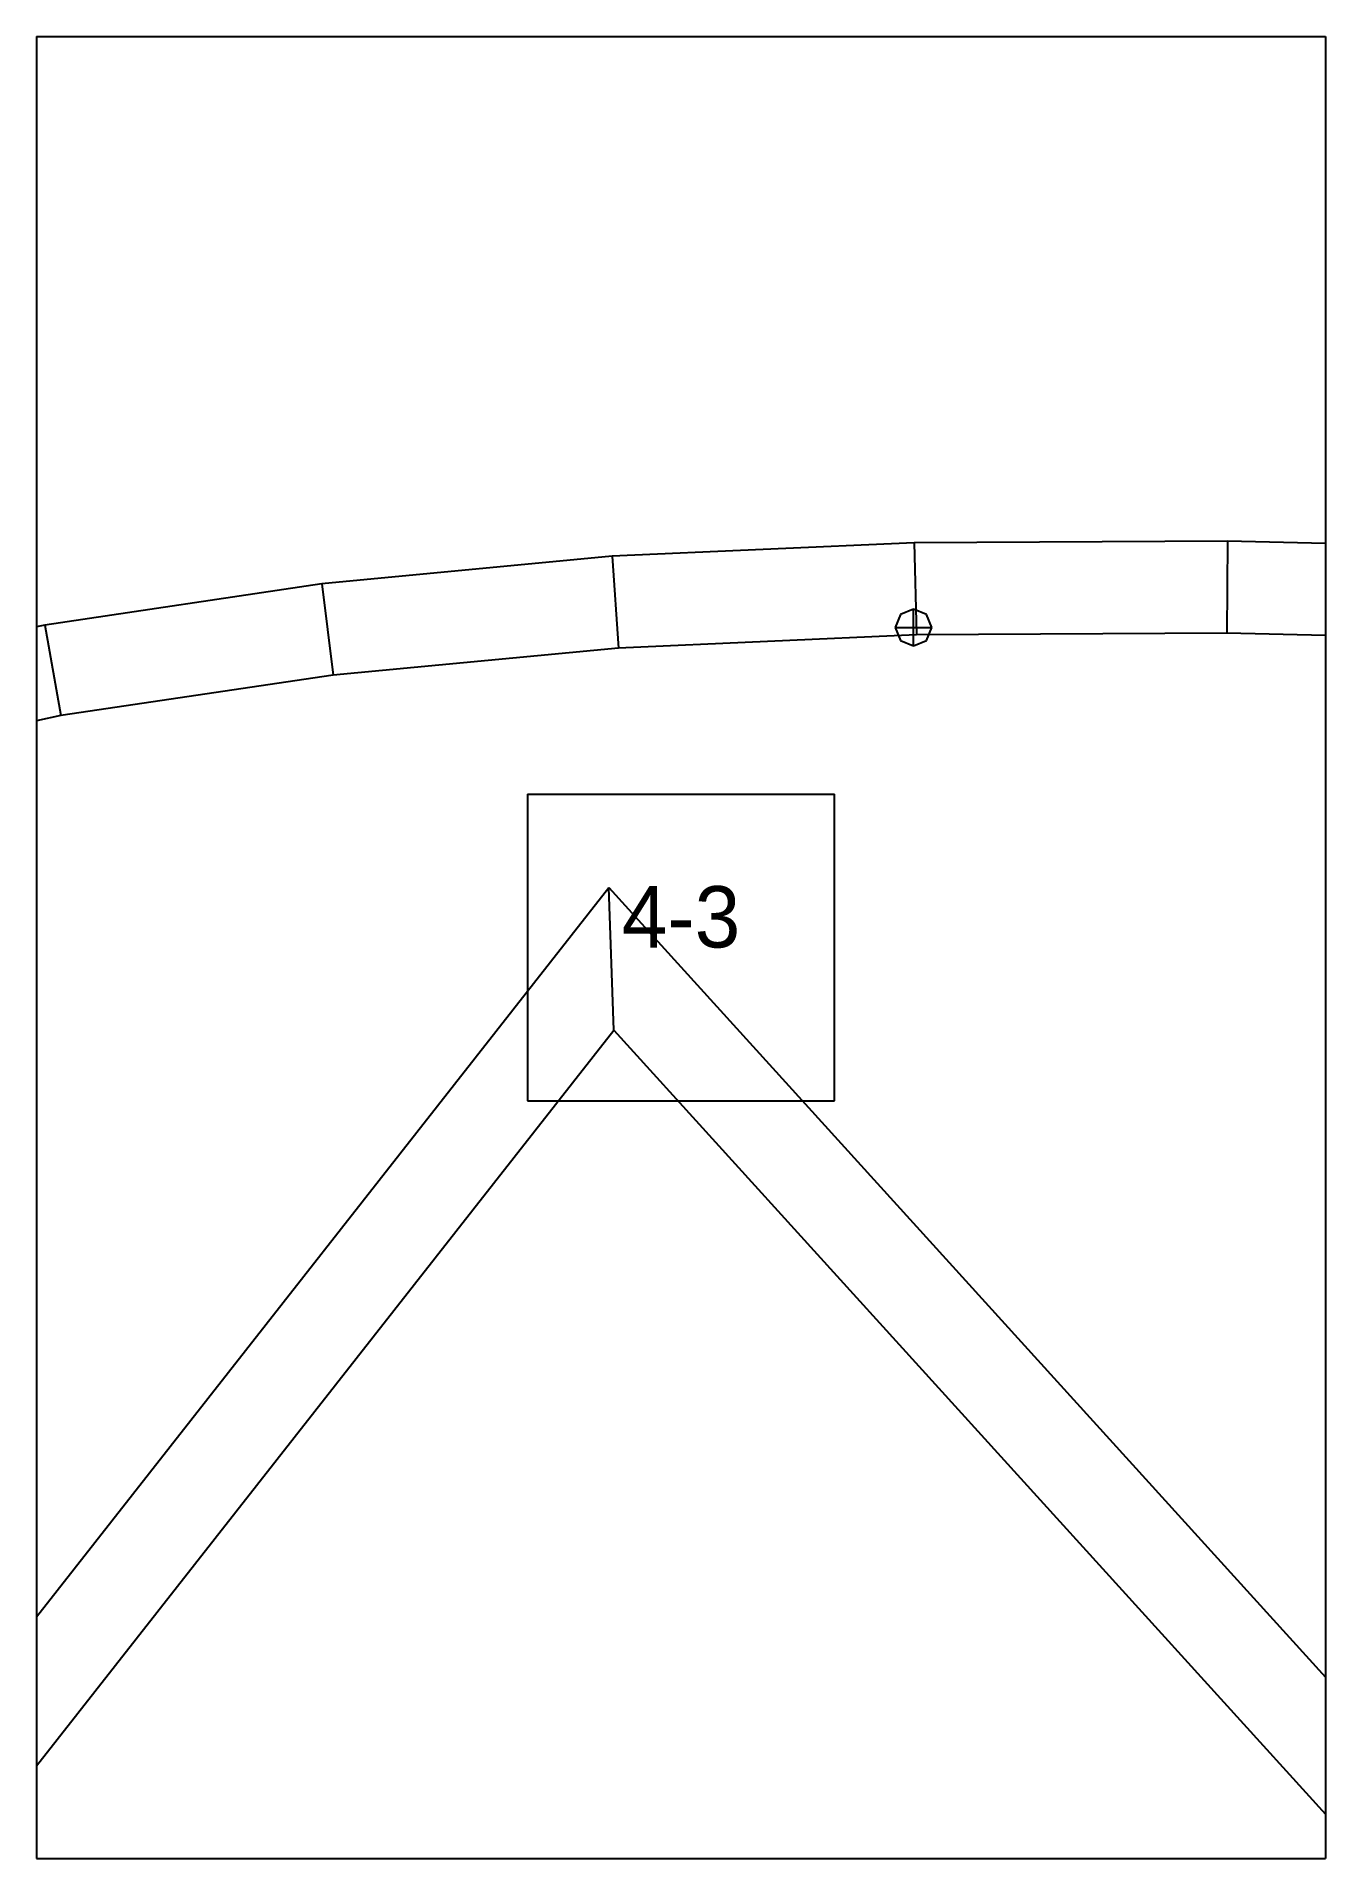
# Paper-space layout 'Plan 4-3' of a CAD drawing. Header units: metres, sheet in millimetres. Extents: x 0 to 210, y 0 to 297.
# The model-space entities are those that its viewports show. They can reach past a viewport. Long polylines and large blocks are cut down to what shows.
import ezdxf
from ezdxf.enums import TextEntityAlignment as Align

# ---------------------------------------------------------------- set-up
doc = ezdxf.new("R2010")
doc.units = ezdxf.units.M
for name, color, linetype in [('default', 7, 'Continuous'), ('TEXTLAYER', 7, 'Continuous'), ('VIEWPORTS', 7, 'Continuous')]:
    doc.layers.add(name, color=color, linetype=linetype)

msp = doc.modelspace()

# ---------------------------------------------------------------- linework, layer by layer
at = {"color": 9}
for p, q in [((420, -594), (420, -891)), ((420, -594), (420, -891)), ((630, -594), (630, -891)), ((630, -594), (630, -891)), ((210, -891), (420, -891)), ((210, -891), (420, -891)), ((420, -891), (630, -891)), ((420, -891), (420, -1188)), ((420, -891), (630, -891)), ((420, -891), (420, -1188)), ((630, -891), (840, -891)), ((630, -891), (630, -1188)), ((630, -891), (840, -891)), ((630, -891), (630, -1188)), ((500, -1014.5), (550, -1014.5)), ((500, -1014.5), (500, -1064.5)), ((550, -1064.5), (550, -1014.5)), ((500, -1064.5), (550, -1064.5)), ((210, -1188), (420, -1188)), ((210, -1188), (420, -1188)), ((420, -1188), (630, -1188)), ((420, -1188), (420, -1485)), ((420, -1188), (630, -1188)), ((420, -1188), (420, -1485)), ((630, -1188), (840, -1188)), ((630, -1188), (630, -1485)), ((630, -1188), (840, -1188)), ((630, -1188), (630, -1485))]:
    msp.add_line(p, q, dxfattribs=at)
at = {"layer": 'default', "color": 7, "linetype": 'Continuous'}
for p, q in [((563.01, -973.53), (513.79, -975.73)), ((614.03, -973.28), (563.01, -973.53)), ((563.01, -973.53), (563.39, -988.52)), ((614.03, -973.28), (613.91, -988.28)), ((666.72, -974.41), (614.03, -973.28)), ((513.79, -975.73), (466.51, -980.23)), ((513.79, -975.73), (514.84, -990.69)), ((466.51, -980.23), (421.37, -986.94)), ((466.51, -980.23), (468.32, -995.12)), ((560.76, -985.22), (559.88, -987.34)), ((562.88, -984.34), (560.76, -985.22)), ((565, -985.22), (562.88, -984.34)), ((562.88, -990.34), (562.88, -984.34)), ((565.88, -987.34), (565, -985.22)), ((421.37, -986.94), (378.43, -995.79)), ((421.37, -986.94), (423.98, -1001.71)), ((563.39, -988.52), (514.84, -990.69)), ((559.88, -987.34), (560.76, -989.46)), ((559.88, -987.34), (565.88, -987.34)), ((613.91, -988.28), (563.39, -988.52)), ((565, -989.46), (565.88, -987.34)), ((666.27, -989.41), (613.91, -988.28)), ((514.84, -990.69), (468.32, -995.12)), ((560.76, -989.46), (562.88, -990.34)), ((562.88, -990.34), (565, -989.46)), ((468.32, -995.12), (423.98, -1001.71)), ((423.98, -1001.71), (381.88, -1010.39)), ((298.56, -1303.47), (513.24, -1029.71)), ((514.07, -1052.95), (513.24, -1029.71)), ((513.24, -1029.71), (749.39, -1290.02)), ((307.97, -1315.78), (514.07, -1052.95)), ((514.07, -1052.95), (749.37, -1312.33))]:
    msp.add_line(p, q, dxfattribs=at)

# ---------------------------------------------------------------- texts
at = {"layer": 'TEXTLAYER', "color": 1}
msp.add_text('4-3', height=10, dxfattribs=at).set_placement((525, -1039.5), align=Align.CENTER)

psp = doc.layouts.new('Plan 4-3')

# ---------------------------------------------------------------- viewports
at = {"layer": 'VIEWPORTS'}
psp.add_viewport(center=(105, 148.5), size=(210, 297), view_center_point=(525, -1039.5), view_height=297, dxfattribs=at)

doc.saveas('drawing.dxf')
